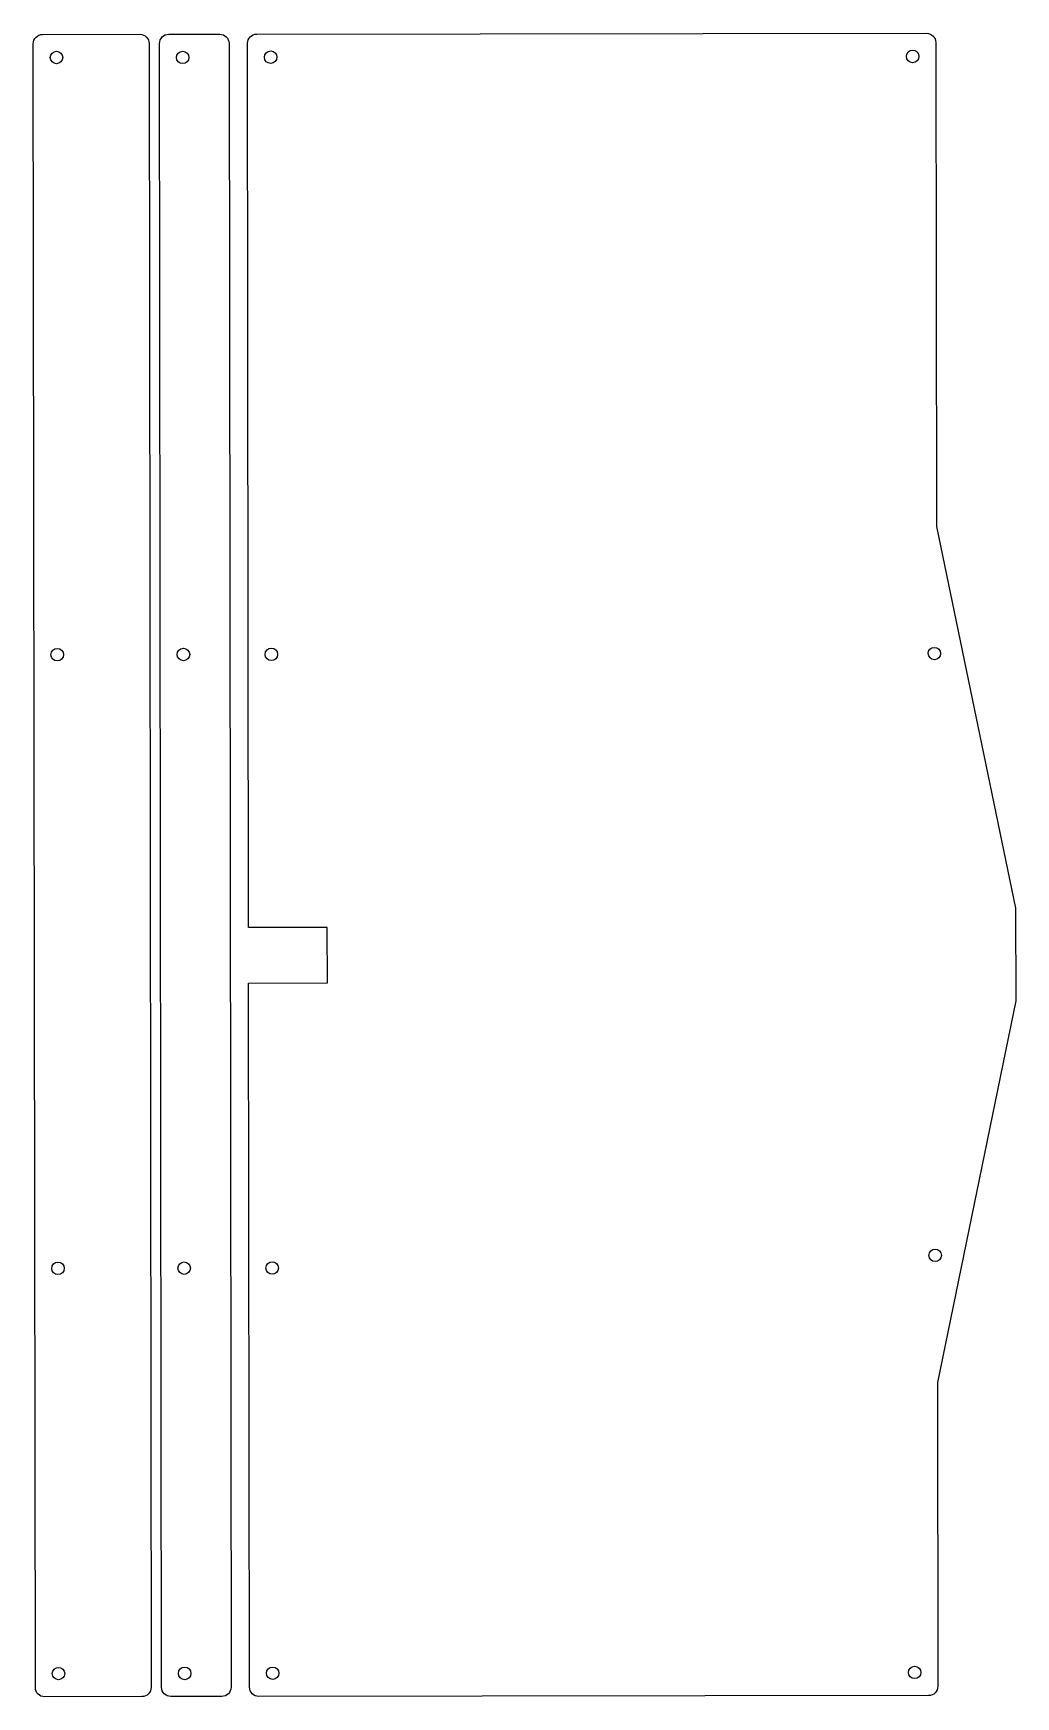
# Model space of a CAD drawing. Header units: inches. Extents: x -11.8 to 11.8, y -2.1 to 13.1.
# Drawn here: x -11.83 to -3.49, y -1.15 to 13 of the extents above; entities that cross this region are included whole.
import ezdxf

# ---------------------------------------------------------------- set-up
doc = ezdxf.new("R2010")
doc.units = ezdxf.units.IN
doc.header["$MEASUREMENT"] = 0
doc.layers.get('0').update_dxf_attribs({"lineweight": 0})

msp = doc.modelspace()

# ---------------------------------------------------------------- linework, layer by layer
at = {"color": 18, "lineweight": 25, "true_color": 0x000000}
for p, q in [((-11.817, -1.067), (-11.835, 12.913)), ((-11.756, 12.992), (-10.929, 12.993)), ((-10.85, 12.914), (-10.833, -1.066)), ((-10.745, -1.066), (-10.762, 12.914)), ((-10.683, 12.993), (-10.25, 12.993)), ((-10.171, 12.915), (-10.154, -1.065)), ((-10.005, 5.396), (-10.014, 12.916)), ((-9.936, 12.994), (-4.243, 13.001)), ((-4.164, 12.923), (-4.159, 8.807)), ((-4.159, 8.807), (-3.486, 5.562)), ((-3.486, 5.562), (-3.485, 4.774)), ((-9.336, 5.397), (-10.005, 5.396)), ((-9.335, 4.925), (-9.336, 5.397)), ((-10.005, 4.924), (-9.335, 4.925)), ((-9.997, -1.064), (-10.005, 4.924)), ((-3.485, 4.774), (-4.15, 1.527)), ((-4.15, 1.527), (-4.147, -1.057)), ((-10.912, -1.145), (-11.739, -1.146)), ((-10.233, -1.144), (-10.666, -1.144)), ((-4.226, -1.136), (-9.918, -1.143))]:
    msp.add_line(p, q, dxfattribs=at)
for points in [[(-11.835, 12.913), (-11.835, 12.956), (-11.799, 12.991), (-11.756, 12.992)], [(-10.929, 12.993), (-10.886, 12.993), (-10.85, 12.957), (-10.85, 12.914)], [(-10.762, 12.914), (-10.762, 12.958), (-10.727, 12.993), (-10.683, 12.993)], [(-10.25, 12.993), (-10.207, 12.993), (-10.171, 12.958), (-10.171, 12.915)], [(-10.014, 12.916), (-10.014, 12.959), (-9.979, 12.994), (-9.936, 12.994)], [(-4.243, 13.001), (-4.2, 13.001), (-4.165, 12.966), (-4.164, 12.923)], [(-11.691, 12.795), (-11.691, 12.824), (-11.667, 12.848), (-11.638, 12.848)], [(-11.638, 12.742), (-11.667, 12.742), (-11.691, 12.766), (-11.691, 12.795)], [(-11.638, 12.848), (-11.608, 12.848), (-11.585, 12.824), (-11.585, 12.795)], [(-11.585, 12.795), (-11.584, 12.766), (-11.608, 12.742), (-11.638, 12.742)], [(-10.618, 12.796), (-10.618, 12.825), (-10.594, 12.849), (-10.565, 12.849)], [(-10.565, 12.743), (-10.594, 12.743), (-10.618, 12.767), (-10.618, 12.796)], [(-10.565, 12.849), (-10.536, 12.849), (-10.512, 12.825), (-10.512, 12.796)], [(-10.512, 12.796), (-10.512, 12.767), (-10.536, 12.743), (-10.565, 12.743)], [(-9.871, 12.798), (-9.871, 12.827), (-9.847, 12.851), (-9.817, 12.851)], [(-9.817, 12.745), (-9.847, 12.744), (-9.871, 12.768), (-9.871, 12.798)], [(-9.817, 12.851), (-9.788, 12.851), (-9.764, 12.827), (-9.764, 12.798)], [(-9.764, 12.798), (-9.764, 12.769), (-9.788, 12.745), (-9.817, 12.745)], [(-4.414, 12.804), (-4.414, 12.834), (-4.39, 12.858), (-4.361, 12.858)], [(-4.361, 12.751), (-4.39, 12.751), (-4.414, 12.775), (-4.414, 12.804)], [(-4.361, 12.858), (-4.332, 12.858), (-4.308, 12.834), (-4.308, 12.804)], [(-4.308, 12.804), (-4.308, 12.775), (-4.332, 12.751), (-4.361, 12.751)], [(-11.685, 7.716), (-11.685, 7.746), (-11.661, 7.77), (-11.631, 7.77)], [(-11.631, 7.663), (-11.661, 7.663), (-11.685, 7.687), (-11.685, 7.716)], [(-11.631, 7.77), (-11.602, 7.77), (-11.578, 7.746), (-11.578, 7.717)], [(-11.578, 7.717), (-11.578, 7.687), (-11.602, 7.663), (-11.631, 7.663)], [(-10.612, 7.718), (-10.612, 7.747), (-10.588, 7.771), (-10.559, 7.771)], [(-10.558, 7.665), (-10.588, 7.665), (-10.612, 7.689), (-10.612, 7.718)], [(-10.559, 7.771), (-10.529, 7.771), (-10.505, 7.747), (-10.505, 7.718)], [(-10.505, 7.718), (-10.505, 7.689), (-10.529, 7.665), (-10.558, 7.665)], [(-9.864, 7.719), (-9.864, 7.748), (-9.84, 7.772), (-9.811, 7.772)], [(-9.811, 7.666), (-9.84, 7.666), (-9.864, 7.69), (-9.864, 7.719)], [(-9.811, 7.772), (-9.782, 7.773), (-9.758, 7.749), (-9.758, 7.719)], [(-9.758, 7.719), (-9.758, 7.69), (-9.782, 7.666), (-9.811, 7.666)], [(-4.229, 7.726), (-4.229, 7.755), (-4.206, 7.779), (-4.176, 7.779)], [(-4.176, 7.673), (-4.205, 7.673), (-4.229, 7.697), (-4.229, 7.726)], [(-4.176, 7.779), (-4.147, 7.779), (-4.123, 7.756), (-4.123, 7.726)], [(-4.123, 7.726), (-4.123, 7.697), (-4.147, 7.673), (-4.176, 7.673)], [(-11.678, 2.497), (-11.678, 2.527), (-11.654, 2.551), (-11.625, 2.551)], [(-11.625, 2.551), (-11.596, 2.551), (-11.572, 2.527), (-11.572, 2.498)], [(-10.605, 2.499), (-10.605, 2.528), (-10.581, 2.552), (-10.552, 2.552)], [(-10.552, 2.552), (-10.523, 2.552), (-10.499, 2.528), (-10.499, 2.499)], [(-9.858, 2.5), (-9.858, 2.53), (-9.834, 2.553), (-9.805, 2.553)], [(-9.805, 2.553), (-9.776, 2.554), (-9.752, 2.53), (-9.752, 2.5)], [(-4.223, 2.608), (-4.223, 2.637), (-4.199, 2.661), (-4.17, 2.661)], [(-4.17, 2.555), (-4.199, 2.555), (-4.223, 2.579), (-4.223, 2.608)], [(-4.17, 2.661), (-4.141, 2.661), (-4.117, 2.637), (-4.117, 2.608)], [(-4.117, 2.608), (-4.117, 2.579), (-4.141, 2.555), (-4.17, 2.555)], [(-11.625, 2.444), (-11.654, 2.444), (-11.678, 2.468), (-11.678, 2.497)], [(-11.572, 2.498), (-11.572, 2.468), (-11.596, 2.444), (-11.625, 2.444)], [(-10.552, 2.446), (-10.581, 2.446), (-10.605, 2.47), (-10.605, 2.499)], [(-10.499, 2.499), (-10.499, 2.47), (-10.523, 2.446), (-10.552, 2.446)], [(-9.805, 2.447), (-9.834, 2.447), (-9.858, 2.471), (-9.858, 2.5)], [(-9.752, 2.5), (-9.752, 2.471), (-9.775, 2.447), (-9.805, 2.447)], [(-11.674, -0.949), (-11.674, -0.92), (-11.65, -0.896), (-11.621, -0.896)], [(-11.621, -1.002), (-11.65, -1.002), (-11.674, -0.978), (-11.674, -0.949)], [(-11.621, -0.896), (-11.592, -0.896), (-11.568, -0.919), (-11.568, -0.949)], [(-11.568, -0.949), (-11.568, -0.978), (-11.591, -1.002), (-11.621, -1.002)], [(-10.601, -0.947), (-10.601, -0.918), (-10.577, -0.894), (-10.548, -0.894)], [(-10.548, -1.001), (-10.577, -1.001), (-10.601, -0.977), (-10.601, -0.947)], [(-10.548, -0.894), (-10.519, -0.894), (-10.495, -0.918), (-10.495, -0.947)], [(-10.495, -0.947), (-10.495, -0.977), (-10.519, -1.001), (-10.548, -1.001)], [(-9.854, -0.946), (-9.854, -0.917), (-9.83, -0.893), (-9.8, -0.893)], [(-9.8, -0.999), (-9.83, -0.999), (-9.854, -0.975), (-9.854, -0.946)], [(-9.8, -0.893), (-9.771, -0.893), (-9.747, -0.917), (-9.747, -0.946)], [(-9.747, -0.946), (-9.747, -0.975), (-9.771, -0.999), (-9.8, -0.999)], [(-4.397, -0.939), (-4.397, -0.91), (-4.374, -0.886), (-4.344, -0.886)], [(-4.344, -0.992), (-4.373, -0.992), (-4.397, -0.968), (-4.397, -0.939)], [(-4.344, -0.886), (-4.315, -0.886), (-4.291, -0.91), (-4.291, -0.939)], [(-4.291, -0.939), (-4.291, -0.968), (-4.315, -0.992), (-4.344, -0.992)], [(-11.739, -1.146), (-11.782, -1.146), (-11.817, -1.111), (-11.817, -1.067)], [(-10.833, -1.066), (-10.833, -1.109), (-10.868, -1.145), (-10.912, -1.145)], [(-10.666, -1.144), (-10.709, -1.144), (-10.744, -1.109), (-10.745, -1.066)], [(-10.154, -1.065), (-10.154, -1.109), (-10.189, -1.144), (-10.233, -1.144)], [(-9.918, -1.143), (-9.962, -1.143), (-9.997, -1.108), (-9.997, -1.064)], [(-4.147, -1.057), (-4.147, -1.101), (-4.182, -1.136), (-4.226, -1.136)]]:
    msp.add_open_spline(points, degree=3, dxfattribs=at)

doc.saveas('drawing.dxf')
